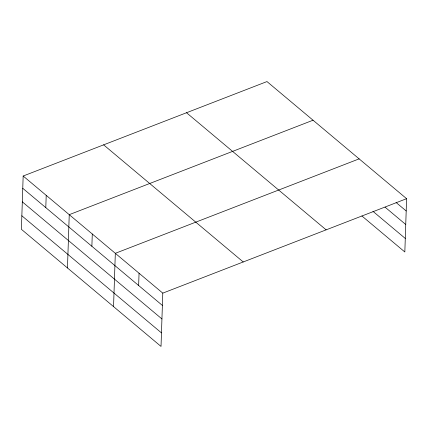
<?xml version="1.0" encoding="UTF-8"?>
<svg xmlns="http://www.w3.org/2000/svg" width="428" height="428" viewBox="0 0 428 428"><rect width="100%" height="100%" fill="white"/><g stroke="black" fill="none" stroke-linecap="round" stroke-linejoin="round"><path stroke-width="0.64" d="M23.166 176.02L21.4 229.317L161.024 346.429L162.79 293.132L23.166 176.02L266.976 81.571L406.6 198.683L404.835 251.98L361.906 215.974M45.796 207.634L46.208 195.345M67.474 267.96L69.245 214.669L313.05 120.22M91.876 246.277L92.282 233.993M113.554 306.609L115.319 253.317L359.129 158.868M138.645 285.513L139.057 273.225M162.79 293.132L406.6 198.683M396.093 202.503L406.193 210.972M385.04 207.136L405.744 224.502M372.959 211.336L405.279 238.444M186.522 112.741L326.141 229.852M103.624 144.851L243.248 261.968M22.759 188.309L162.383 305.421M22.31 201.839L161.934 318.951M21.849 215.782L161.474 332.893"/></g></svg>
